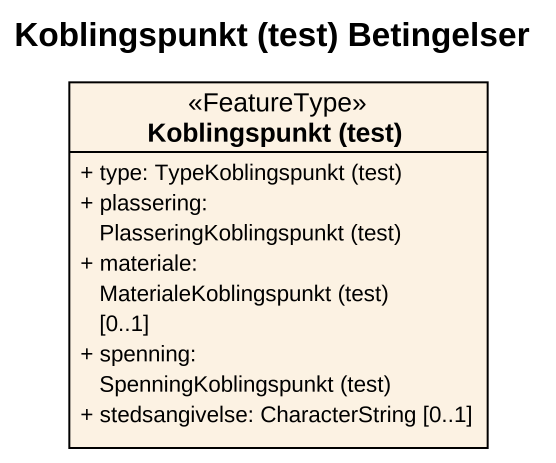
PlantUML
@startuml
title Koblingspunkt (test) Betingelser
hide circle
hide empty members
skinparam classAttributeIconSize 0
class "Koblingspunkt (test)" as Koblingspunkt_test <<FeatureType>> {
  {field} + type: TypeKoblingspunkt (test)
  {field} + plassering: PlasseringKoblingspunkt (test)
  {field} + materiale: MaterialeKoblingspunkt (test) [0..1]
  {field} + spenning: SpenningKoblingspunkt (test)
  + stedsangivelse: CharacterString [0..1]
}
@enduml
